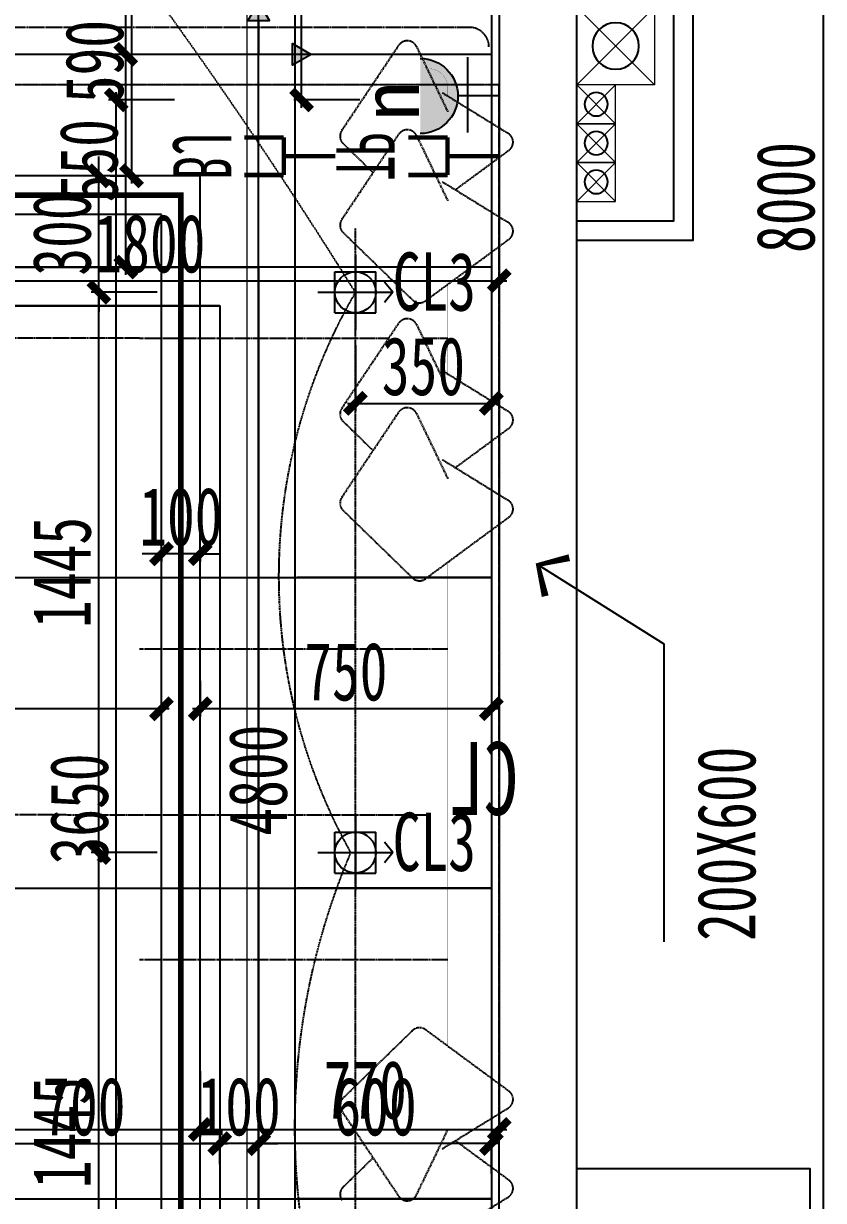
# Model space of a CAD drawing. Extents: x -255202 to 66368, y -6372500 to 603.
# Drawn here: x -29753 to -27693, y -3263769 to -3260739 of the extents above; entities that cross this region are included whole.
import ezdxf
from ezdxf.enums import TextEntityAlignment as Align

# ---------------------------------------------------------------- set-up
doc = ezdxf.new("R2010")
doc.units = 0
doc.header["$LTSCALE"] = 10
doc.header["$MEASUREMENT"] = 0
for name, pattern in [('ABOVE', [0.4, 0.2, -0.2]), ('CONTINOUS', [0]), ('DASH', [0.35, 0.25, -0.1]), ('DOTE', [2.42, 2, -0.2, 0.02, -0.2]), ('HIDDEN', [0.375, 0.25, -0.125]), ('PHANTOM2', [31.75, 15.875, -3.175, 3.175, -3.175, 3.175, -3.175])]:
    doc.linetypes.add(name, pattern=pattern)
doc.layers.add('6-L13六联排模板图3.450$0$G2-楼板开洞baojian', color=201, linetype='Continuous', lineweight=18)
doc.layers.add('改BL1~1D$0$GPS-辅助', color=252, linetype='Continuous', lineweight=18)
for name, color, linetype in [('A-WALL（砌体墙）', 7, 'Continuous'), ('A-墙体完成面', 15, 'Continuous'), ('D-地面材料', 250, 'Continuous'), ('DIM-地面材质放线', 149, 'Continuous'), ('DIM-开关定位', 149, 'Continuous'), ('DIM-插座定位', 146, 'Continuous'), ('DIM-灯具定位', 149, 'Continuous'), ('DIM【标注】', 149, 'Continuous'), ('E-插座示意', 34, 'Continuous'), ('G-BEAM', 4, 'DASH'), ('G-BEAM_CON', 4, 'Continuous'), ('J-平面活动家具', 33, 'HIDDEN'), ('T-天花造型', 45, 'Continuous'), ('T-灯具、灯带', 13, 'Continuous'), ('W-文字', 67, 'Continuous'), ('墙体定位图', 7, 'Continuous'), ('天花布置图', 7, 'Continuous'), ('改BL1~1D$0$0-百叶', 2, 'Continuous'), ('改BL1~1D$0$A-EQU-water(水留洞及注释)', 140, 'Continuous')]:
    doc.layers.add(name, color=color, linetype=linetype)
doc.layers.add('改BL1~1D$0$-GPS-辅助', color=252, linetype='Continuous', lineweight=18, plot=False)
doc.styles.add('arch', font='romans.shx', dxfattribs={"width": 0.75})
doc.styles.add('宋体', font='', dxfattribs={"width": 0.8})
doc.styles.add('样式222', font='', dxfattribs={"width": 0.7})
doc.styles.add('细黑体', font='', dxfattribs={"width": 0.7})
doc.styles.get('宋体').set_extended_font_data('STXihei')
doc.styles.get('样式222').set_extended_font_data('STXihei')
doc.styles.get('细黑体').set_extended_font_data('STXihei')
doc.dimstyles.new('DK-50', dxfattribs={"dimscale": 50, "dimtxt": 3, "dimasz": 1, "dimexe": 0.4, "dimexo": 0.4, "dimgap": 0.4, "dimtad": 1, "dimtoh": 1, "dimdec": 0, "dimrnd": 5, "dimdsep": 46, "dimtxsty": '样式222', "dimblk": 'ARCHTICK', "dimcen": 3, "dimdle": 0.4, "dimclrd": 149, "dimclre": 149, "dimclrt": 149, "dimadec": 0, "dimazin": 0, "dimtfac": 1, "dimtdec": 0, "dimtix": 1, "dimtmove": 2, "dimatfit": 3, "dimldrblk": 'ARCHTICK', "dimfxl": 3, "dimfxlon": 1, "dimtvp": 1, "dimtolj": 1, "dimtzin": 0, "dimarcsym": 0})
doc.dimstyles.new('TC-DIM', dxfattribs={"dimscale": 0, "dimtxt": 2.5, "dimasz": 1.2, "dimexe": 1.2, "dimexo": 0, "dimgap": 0.5, "dimtad": 1, "dimdec": 0, "dimlfac": -1, "dimzin": 9, "dimdsep": 46, "dimtxsty": 'arch', "dimblk1": 'ARCHTICK', "dimblk2": 'ARCHTICK', "dimsah": 1, "dimcen": 2, "dimdle": 1.2, "dimclrd": 67, "dimclre": 67, "dimclrt": 67, "dimadec": 0, "dimazin": 0, "dimtfac": 1, "dimtdec": 0, "dimtmove": 0, "dimatfit": 3, "dimldrblk": 'ARCHTICK', "dimfxl": 8, "dimtolj": 1, "dimtzin": 0, "dimarcsym": 0})

# ---------------------------------------------------------------- blocks, each defined once
blk = doc.blocks.new('_ArchTick')
at = {"color": 0, "linetype": 'ByBlock', "const_width": 0.4}
blk.add_lwpolyline([(-0.5, -0.5), (0.5, 0.5)], dxfattribs=at)
blk = doc.blocks.new('*D106')
at = {"layer": 'Defpoints', "color": 0, "transparency": 16777216}
for p in [(-29514.5, -3260935.8), (-29214.5, -3260935.8), (-29292.6, -3264587.1)]:
    blk.add_point(p, dxfattribs=at)
at = {"layer": 'DIM-插座定位', "color": 149, "lineweight": -2, "transparency": 16777216}
for p, q in [((-29364.5, -3260935.8), (-29534.5, -3260935.8)), ((-29514.5, -3264607.1), (-29514.5, -3260915.8)), ((-29364.5, -3264587.1), (-29534.5, -3264587.1))]:
    blk.add_line(p, q, dxfattribs=at)
at = {"layer": 'DIM-插座定位', "color": 149, "lineweight": -2, "transparency": 16777216, "xscale": 50, "yscale": 50, "zscale": 50}
for p, rotation in [((-29514.5, -3260935.8), 90), ((-29514.5, -3264587.1), 270)]:
    blk.add_blockref('_ArchTick', p, dxfattribs=dict(at, rotation=rotation))
at = {"layer": 'DIM-插座定位', "color": 149, "transparency": 16777216, "insert": (-29609.5, -3262761.4), "char_height": 150, "attachment_point": 5, "rotation": 90, "style": '样式222'}
blk.add_mtext('\\A1;3650', dxfattribs=at)
blk = doc.blocks.new('z')
at = {"color": 67}
blk.add_line((0, 0), (-1, 0), dxfattribs=at)
blk.add_lwpolyline([(-0.972, 0.974, 0.299, 0.174, 0), (0, 0, 0.174, 0.299, 0), (-0.972, -0.974, 0.299, 0.299, 0)], format="xyseb", dxfattribs=at)
blk = doc.blocks.new('*D391')
at = {"layer": 'Defpoints', "color": 0, "transparency": 16777216}
for p in [(-31527.9, -3263021.1, 0), (-29297.9, -3263173.2), (-29297.9, -3263586.4)]:
    blk.add_point(p, dxfattribs=at)
at = {"layer": 'DIM-灯具定位', "color": 149, "lineweight": -2, "transparency": 16777216}
for p, q in [((-31527.9, -3263436.4), (-31527.9, -3263606.4)), ((-29297.9, -3263436.4), (-29297.9, -3263606.4)), ((-31547.9, -3263586.4), (-29277.9, -3263586.4))]:
    blk.add_line(p, q, dxfattribs=at)
at = {"layer": 'DIM-灯具定位', "color": 149, "lineweight": -2, "transparency": 16777216, "xscale": 50, "yscale": 50, "zscale": 50, "rotation": 180}
blk.add_blockref('_ArchTick', (-31527.9, -3263586.4), dxfattribs=at)
at = {"layer": 'DIM-灯具定位', "color": 149, "lineweight": -2, "transparency": 16777216, "xscale": 50, "yscale": 50, "zscale": 50}
blk.add_blockref('_ArchTick', (-29297.9, -3263586.4), dxfattribs=at)
at = {"layer": 'DIM-灯具定位', "color": 149, "transparency": 16777216, "insert": (-30412.9, -3263491.4), "char_height": 150, "attachment_point": 5, "style": '样式222'}
blk.add_mtext('\\A1;2230', dxfattribs=at)
blk = doc.blocks.new('*D392')
at = {"layer": 'Defpoints', "color": 0, "transparency": 16777216}
for p in [(-28527.9, -3263104.5), (-29297.9, -3263173.2), (-28527.9, -3263586.4)]:
    blk.add_point(p, dxfattribs=at)
at = {"layer": 'DIM-灯具定位', "color": 149, "lineweight": -2, "transparency": 16777216}
for p, q in [((-29297.9, -3263436.4), (-29297.9, -3263606.4)), ((-28527.9, -3263436.4), (-28527.9, -3263606.4)), ((-29317.9, -3263586.4), (-28507.9, -3263586.4))]:
    blk.add_line(p, q, dxfattribs=at)
at = {"layer": 'DIM-灯具定位', "color": 149, "lineweight": -2, "transparency": 16777216, "xscale": 50, "yscale": 50, "zscale": 50, "rotation": 180}
blk.add_blockref('_ArchTick', (-29297.9, -3263586.4), dxfattribs=at)
at = {"layer": 'DIM-灯具定位', "color": 149, "lineweight": -2, "transparency": 16777216, "xscale": 50, "yscale": 50, "zscale": 50}
blk.add_blockref('_ArchTick', (-28527.9, -3263586.4), dxfattribs=at)
at = {"layer": 'DIM-灯具定位', "color": 149, "transparency": 16777216, "insert": (-28873, -3263485.2), "char_height": 150, "attachment_point": 5, "style": '样式222'}
blk.add_mtext('\\A1;770', dxfattribs=at)
blk = doc.blocks.new('*D395')
at = {"layer": 'Defpoints', "color": 0, "transparency": 16777216}
for p in [(-28898.4, -3261379.5), (-28547.9, -3261379.5), (-28547.9, -3261717.1)]:
    blk.add_point(p, dxfattribs=at)
at = {"layer": 'DIM-灯具定位', "color": 149, "lineweight": -2, "transparency": 16777216}
for p, q in [((-28898.4, -3261567.1), (-28898.4, -3261737.1)), ((-28547.9, -3261567.1), (-28547.9, -3261737.1)), ((-28918.4, -3261717.1), (-28527.9, -3261717.1))]:
    blk.add_line(p, q, dxfattribs=at)
at = {"layer": 'DIM-灯具定位', "color": 149, "lineweight": -2, "transparency": 16777216, "xscale": 50, "yscale": 50, "zscale": 50, "rotation": 180}
blk.add_blockref('_ArchTick', (-28898.4, -3261717.1), dxfattribs=at)
at = {"layer": 'DIM-灯具定位', "color": 149, "lineweight": -2, "transparency": 16777216, "xscale": 50, "yscale": 50, "zscale": 50}
blk.add_blockref('_ArchTick', (-28547.9, -3261717.1), dxfattribs=at)
at = {"layer": 'DIM-灯具定位', "color": 149, "transparency": 16777216, "insert": (-28723.1, -3261622.1), "char_height": 150, "attachment_point": 5, "style": '样式222'}
blk.add_mtext('\\A1;350', dxfattribs=at)
blk = doc.blocks.new('A$C4A53062E')
at = {"layer": 'T-灯具、灯带', "color": 8, "ltscale": 0.005}
for p, q in [((96.8, 193.6), (96.8, 0)), ((193.6, 96.8), (171.6, 123.2)), ((0, 96.8), (193.6, 96.8)), ((193.6, 96.8), (171.6, 70.4))]:
    blk.add_line(p, q, dxfattribs=at)
at = {"layer": 'T-灯具、灯带', "color": 13, "linetype": 'ByBlock'}
for p, q in [((44, 149.6), (149.6, 149.6)), ((44, 44), (44, 149.6)), ((149.6, 44), (149.6, 149.6)), ((44, 44), (149.6, 44))]:
    blk.add_line(p, q, dxfattribs=at)
at = {"layer": 'T-灯具、灯带', "color": 13}
blk.add_circle((96.8, 96.8), 52.8, dxfattribs=at)
blk = doc.blocks.new('A$C575336CE')
h = blk.add_hatch(color=0)
edge = h.paths.add_edge_path()
edge.add_line((1.4, 90.3), (87.4, 90.3))
edge.add_ellipse((44.4, 90.3), major_axis=(-30.4, 30.4), ratio=1, start_angle=45, end_angle=225, ccw=False)
at = {"color": 0}
for p, q in [((44.4, 0), (44.4, 47.3)), ((0, 36.2), (86, 36.2))]:
    blk.add_line(p, q, dxfattribs=at)
blk.add_arc((44.4, 90.3), 43, 180, 0, dxfattribs=at)
at = {"color": 0, "style": '宋体'}
blk.add_attdef('S', text='', height=84, dxfattribs=at).set_placement((102.6, 76.1), align=Align.BOTTOM_CENTER)
blk = doc.blocks.new('A$C74255D8A')
at = {"color": 0, "const_width": 5}
for points in [[(7, 59.1), (7, 104.2)], [(50, 59.1), (50, 104.2)], [(7, 59.1), (50, 59.1)], [(28.5, 59.1), (28.5, 0)]]:
    blk.add_lwpolyline(points, dxfattribs=at)
at = {"color": 0, "style": '宋体'}
blk.add_attdef('1', (1.1, 119.3), '', height=75, dxfattribs=at)
blk = doc.blocks.new('*D420')
at = {"layer": 'Defpoints', "color": 0, "transparency": 16777216}
for p in [(-29037, -3258937), (-28758.4, -3258937), (-28839.9, -3260935.8)]:
    blk.add_point(p, dxfattribs=at)
at = {"layer": 'DIM-插座定位', "color": 149, "lineweight": -2, "transparency": 16777216}
for p, q in [((-28887, -3258937), (-29057, -3258937)), ((-29037, -3260955.8), (-29037, -3258917)), ((-28887, -3260935.8), (-29057, -3260935.8))]:
    blk.add_line(p, q, dxfattribs=at)
at = {"layer": 'DIM-插座定位', "color": 149, "lineweight": -2, "transparency": 16777216, "xscale": 50, "yscale": 50, "zscale": 50}
for p, rotation in [((-29037, -3258937), 90), ((-29037, -3260935.8), 270)]:
    blk.add_blockref('_ArchTick', p, dxfattribs=dict(at, rotation=rotation))
at = {"layer": 'DIM-插座定位', "color": 149, "transparency": 16777216, "insert": (-29132, -3259936.4), "char_height": 150, "attachment_point": 5, "rotation": 90, "style": '样式222'}
blk.add_mtext('\\A1;2000', dxfattribs=at)
blk = doc.blocks.new('*D733')
at = {"layer": 'Defpoints', "color": 0, "transparency": 16777216}
for p in [(-33927.9, 233.2), (-28927.9, 0), (-33927.9, -3265087)]:
    blk.add_point(p, dxfattribs=at)
at = {"layer": '墙体定位图', "color": 149, "lineweight": -2, "transparency": 16777216}
for p, q in [((-33927.9, 83.2), (-33927.9, 253.2)), ((-28927.9, 83.2), (-28927.9, 253.2)), ((-28907.9, 233.2), (-33947.9, 233.2))]:
    blk.add_line(p, q, dxfattribs=at)
at = {"layer": '墙体定位图', "color": 149, "lineweight": -2, "transparency": 16777216, "xscale": 50, "yscale": 50, "zscale": 50, "rotation": 180}
blk.add_blockref('_ArchTick', (-33927.9, 233.2), dxfattribs=at)
at = {"layer": '墙体定位图', "color": 149, "lineweight": -2, "transparency": 16777216, "xscale": 50, "yscale": 50, "zscale": 50}
blk.add_blockref('_ArchTick', (-28927.9, 233.2), dxfattribs=at)
at = {"layer": '墙体定位图', "color": 149, "transparency": 16777216, "insert": (-31427.9, 328.2), "char_height": 150, "attachment_point": 5, "style": '样式222'}
blk.add_mtext('\\A1;5000', dxfattribs=at)
blk = doc.blocks.new('*D737')
at = {"layer": 'Defpoints', "color": 0, "transparency": 16777216}
for p in [(-29053.7, -3260287), (-28393.7, -3260287), (-28393.9, -3265087)]:
    blk.add_point(p, dxfattribs=at)
at = {"layer": '墙体定位图', "color": 149, "lineweight": -2, "transparency": 16777216}
for p, q in [((-29053.7, -3265107), (-29053.7, -3260267)), ((-28903.7, -3260287), (-29073.7, -3260287)), ((-28903.7, -3265087), (-29073.7, -3265087))]:
    blk.add_line(p, q, dxfattribs=at)
at = {"layer": '墙体定位图', "color": 149, "lineweight": -2, "transparency": 16777216, "xscale": 50, "yscale": 50, "zscale": 50}
for p, rotation in [((-29053.7, -3260287), 90), ((-29053.7, -3265087), 270)]:
    blk.add_blockref('_ArchTick', p, dxfattribs=dict(at, rotation=rotation))
at = {"layer": '墙体定位图', "color": 149, "transparency": 16777216, "insert": (-29148.7, -3262687), "char_height": 150, "attachment_point": 5, "rotation": 90, "style": '样式222'}
blk.add_mtext('\\A1;4800', dxfattribs=at)
blk = doc.blocks.new('*D843')
at = {"layer": 'Defpoints', "color": 0, "transparency": 16777216}
for p in [(-29506.4, -3260543, 0), (-29549.9, -3261131.1), (-29475.1, -3261131.1)]:
    blk.add_point(p, dxfattribs=at)
at = {"layer": '天花布置图', "color": 149, "lineweight": -2, "transparency": 16777216}
for p, q in [((-29486.4, -3260543), (-29455.1, -3260543)), ((-29475.1, -3260523), (-29475.1, -3261151.1)), ((-29529.9, -3261131.1), (-29455.1, -3261131.1))]:
    blk.add_line(p, q, dxfattribs=at)
at = {"layer": '天花布置图', "color": 149, "lineweight": -2, "transparency": 16777216, "xscale": 50, "yscale": 50, "zscale": 50}
for p, rotation in [((-29475.1, -3260543), 90), ((-29475.1, -3261131.1), 270)]:
    blk.add_blockref('_ArchTick', p, dxfattribs=dict(at, rotation=rotation))
at = {"layer": '天花布置图', "color": 149, "transparency": 16777216, "insert": (-29570.1, -3260837.1), "char_height": 150, "attachment_point": 5, "rotation": 90, "style": '样式222'}
blk.add_mtext('\\A1;590', dxfattribs=at)
blk = doc.blocks.new('*D847')
at = {"layer": 'Defpoints', "color": 0, "transparency": 16777216}
for p in [(-29297.9, -3262411.2), (-28547.9, -3262411.2), (-29297.9, -3262503.3)]:
    blk.add_point(p, dxfattribs=at)
at = {"layer": '天花布置图', "color": 149, "lineweight": -2, "transparency": 16777216}
for p, q in [((-29297.9, -3262431.2), (-29297.9, -3262523.3)), ((-28547.9, -3262431.2), (-28547.9, -3262523.3)), ((-28527.9, -3262503.3), (-29317.9, -3262503.3))]:
    blk.add_line(p, q, dxfattribs=at)
at = {"layer": '天花布置图', "color": 149, "lineweight": -2, "transparency": 16777216, "xscale": 50, "yscale": 50, "zscale": 50, "rotation": 180}
blk.add_blockref('_ArchTick', (-29297.9, -3262503.3), dxfattribs=at)
at = {"layer": '天花布置图', "color": 149, "lineweight": -2, "transparency": 16777216, "xscale": 50, "yscale": 50, "zscale": 50}
blk.add_blockref('_ArchTick', (-28547.9, -3262503.3), dxfattribs=at)
at = {"layer": '天花布置图', "color": 149, "transparency": 16777216, "insert": (-28922.9, -3262408.3), "char_height": 150, "attachment_point": 5, "style": '样式222'}
blk.add_mtext('\\A1;750', dxfattribs=at)
blk = doc.blocks.new('*D848')
at = {"layer": 'Defpoints', "color": 0, "transparency": 16777216}
for p in [(-33657.9, -3262503.3), (-33657.9, -3262503.3), (-29397.9, -3262503.3)]:
    blk.add_point(p, dxfattribs=at)
at = {"layer": '天花布置图', "color": 149, "lineweight": -2, "transparency": 16777216}
for p, q in [((-33657.9, -3262503.3), (-33657.9, -3262483.3)), ((-29397.9, -3262503.3), (-29397.9, -3262483.3)), ((-29377.9, -3262503.3), (-33677.9, -3262503.3))]:
    blk.add_line(p, q, dxfattribs=at)
at = {"layer": '天花布置图', "color": 149, "lineweight": -2, "transparency": 16777216, "xscale": 50, "yscale": 50, "zscale": 50, "rotation": 180}
blk.add_blockref('_ArchTick', (-33657.9, -3262503.3), dxfattribs=at)
at = {"layer": '天花布置图', "color": 149, "lineweight": -2, "transparency": 16777216, "xscale": 50, "yscale": 50, "zscale": 50}
blk.add_blockref('_ArchTick', (-29397.9, -3262503.3), dxfattribs=at)
at = {"layer": '天花布置图', "color": 149, "transparency": 16777216, "insert": (-31527.9, -3262408.3), "char_height": 150, "attachment_point": 5, "style": '样式222'}
blk.add_mtext('\\A1;4260', dxfattribs=at)
blk = doc.blocks.new('改BL1~1D$0$A$C0B5C7788')
at = {"layer": '改BL1~1D$0$GPS-辅助'}
for p, q in [((-100, 100), (100, -100)), ((100, 100), (-100, -100))]:
    blk.add_line(p, q, dxfattribs=at)
blk.add_lwpolyline([(-100, -100), (100, -100), (100, 100), (-100, 100)], close=True, dxfattribs=at)
blk = doc.blocks.new('A$C332C717E')
at = {"layer": '改BL1~1D$0$0-百叶'}
for points in [[(-200, 3790), (-500, 3790), (-500, 4800), (-200, 4800)], [(-200, 3840), (-450, 3840), (-450, 4750), (-200, 4750)]]:
    blk.add_lwpolyline(points, dxfattribs=at)
at = {"layer": '改BL1~1D$0$A-EQU-water(水留洞及注释)', "linetype": 'Continuous'}
for centre, radius in [((-300, 4290), 60), ((-250, 4140), 30), ((-250, 4040), 30), ((-250, 3940), 30)]:
    blk.add_circle(centre, radius, dxfattribs=at)
at = {"layer": '改BL1~1D$0$-GPS-辅助'}
blk.add_blockref('改BL1~1D$0$A$C0B5C7788', (-300, 4290), dxfattribs=at)
at = {"layer": '改BL1~1D$0$-GPS-辅助', "xscale": -0.5, "yscale": 0.5, "zscale": 0.5, "rotation": 359.9974983528217}
for p in [(-250, 4140), (-250, 4040), (-250, 3940)]:
    blk.add_blockref('改BL1~1D$0$A$C0B5C7788', p, dxfattribs=at)
blk = doc.blocks.new('*D972')
at = {"layer": 'Defpoints', "color": 0, "transparency": 16777216}
for p in [(-29397.9, -3262097.7), (-29397.9, -3262104.4), (-29297.9, -3262097.7)]:
    blk.add_point(p, dxfattribs=at)
at = {"layer": '天花布置图', "color": 149, "lineweight": -2, "transparency": 16777216}
for p, q in [((-29397.9, -3262104.4), (-29447.9, -3262104.4)), ((-29397.9, -3262104.4), (-29397.9, -3262124.4)), ((-29297.9, -3262104.4), (-29397.9, -3262104.4)), ((-29297.9, -3262104.4), (-29297.9, -3262124.4)), ((-29297.9, -3262104.4), (-29247.9, -3262104.4))]:
    blk.add_line(p, q, dxfattribs=at)
at = {"layer": '天花布置图', "color": 149, "lineweight": -2, "transparency": 16777216, "xscale": 50, "yscale": 50, "zscale": 50}
blk.add_blockref('_ArchTick', (-29397.9, -3262104.4), dxfattribs=at)
at = {"layer": '天花布置图', "color": 149, "lineweight": -2, "transparency": 16777216, "xscale": 50, "yscale": 50, "zscale": 50, "rotation": 180}
blk.add_blockref('_ArchTick', (-29297.9, -3262104.4), dxfattribs=at)
at = {"layer": '天花布置图', "color": 149, "transparency": 16777216, "insert": (-29347.9, -3262009.4), "char_height": 150, "attachment_point": 5, "style": '样式222'}
blk.add_mtext('\\A1;100', dxfattribs=at)
blk = doc.blocks.new('*D1061')
at = {"layer": 'Defpoints', "color": 0, "transparency": 16777216}
for p in [(-29559, -3262873.6), (-28995.2, -3262873.6), (-28995.2, -3264316.2)]:
    blk.add_point(p, dxfattribs=at)
at = {"layer": 'DIM-灯具定位', "color": 149, "lineweight": -2, "transparency": 16777216}
for p, q in [((-29409, -3262873.6), (-29579, -3262873.6)), ((-29559, -3264336.2), (-29559, -3262853.6)), ((-29409, -3264316.2), (-29579, -3264316.2))]:
    blk.add_line(p, q, dxfattribs=at)
at = {"layer": 'DIM-灯具定位', "color": 149, "lineweight": -2, "transparency": 16777216, "xscale": 50, "yscale": 50, "zscale": 50}
for p, rotation in [((-29559, -3262873.6), 90), ((-29559, -3264316.2), 270)]:
    blk.add_blockref('_ArchTick', p, dxfattribs=dict(at, rotation=rotation))
at = {"layer": 'DIM-灯具定位', "color": 149, "transparency": 16777216, "insert": (-29654, -3263594.9), "char_height": 150, "attachment_point": 5, "rotation": 90, "style": '样式222'}
blk.add_mtext('\\A1;1445', dxfattribs=at)
blk = doc.blocks.new('*D1062')
at = {"layer": 'Defpoints', "color": 0, "transparency": 16777216}
for p in [(-29559, -3261431.1), (-28995.2, -3261431.1), (-28995.2, -3262873.6)]:
    blk.add_point(p, dxfattribs=at)
at = {"layer": 'DIM-灯具定位', "color": 149, "lineweight": -2, "transparency": 16777216}
for p, q in [((-29559, -3262893.6), (-29559, -3261411.1)), ((-29409, -3261431.1), (-29579, -3261431.1)), ((-29409, -3262873.6), (-29579, -3262873.6))]:
    blk.add_line(p, q, dxfattribs=at)
at = {"layer": 'DIM-灯具定位', "color": 149, "lineweight": -2, "transparency": 16777216, "xscale": 50, "yscale": 50, "zscale": 50}
for p, rotation in [((-29559, -3261431.1), 90), ((-29559, -3262873.6), 270)]:
    blk.add_blockref('_ArchTick', p, dxfattribs=dict(at, rotation=rotation))
at = {"layer": 'DIM-灯具定位', "color": 149, "transparency": 16777216, "insert": (-29654, -3262152.4), "char_height": 150, "attachment_point": 5, "rotation": 90, "style": '样式222'}
blk.add_mtext('\\A1;1445', dxfattribs=at)
blk = doc.blocks.new('*D1063')
at = {"layer": 'Defpoints', "color": 0, "transparency": 16777216}
for p in [(-29559, -3261131.1), (-29297.9, -3261131.1), (-28995.2, -3261431.1)]:
    blk.add_point(p, dxfattribs=at)
at = {"layer": 'DIM-灯具定位', "color": 149, "lineweight": -2, "transparency": 16777216}
for p, q in [((-29559, -3261131.1), (-29559, -3261081.1)), ((-29409, -3261131.1), (-29579, -3261131.1)), ((-29559, -3261431.1), (-29559, -3261131.1)), ((-29409, -3261431.1), (-29579, -3261431.1)), ((-29559, -3261431.1), (-29559, -3261481.1))]:
    blk.add_line(p, q, dxfattribs=at)
at = {"layer": 'DIM-灯具定位', "color": 149, "lineweight": -2, "transparency": 16777216, "xscale": 50, "yscale": 50, "zscale": 50}
for p, rotation in [((-29559, -3261131.1), 270), ((-29559, -3261431.1), 90)]:
    blk.add_blockref('_ArchTick', p, dxfattribs=dict(at, rotation=rotation))
at = {"layer": 'DIM-灯具定位', "color": 149, "transparency": 16777216, "insert": (-29654, -3261281.1), "char_height": 150, "attachment_point": 5, "rotation": 90, "style": '样式222'}
blk.add_mtext('\\A1;300', dxfattribs=at)
blk = doc.blocks.new('*D1086')
at = {"layer": 'Defpoints', "color": 0, "transparency": 16777216}
for p in [(-30327.6, -3261087.6), (-28527.9, -3261087.6), (-28527.9, -3261401.3)]:
    blk.add_point(p, dxfattribs=at)
at = {"layer": 'DIM-开关定位', "color": 149, "lineweight": -2, "transparency": 16777216}
for p, q in [((-30327.6, -3261251.3), (-30327.6, -3261421.3)), ((-28527.9, -3261251.3), (-28527.9, -3261421.3)), ((-30347.6, -3261401.3), (-28507.9, -3261401.3))]:
    blk.add_line(p, q, dxfattribs=at)
at = {"layer": 'DIM-开关定位', "color": 149, "lineweight": -2, "transparency": 16777216, "xscale": 50, "yscale": 50, "zscale": 50, "rotation": 180}
blk.add_blockref('_ArchTick', (-30327.6, -3261401.3), dxfattribs=at)
at = {"layer": 'DIM-开关定位', "color": 149, "lineweight": -2, "transparency": 16777216, "xscale": 50, "yscale": 50, "zscale": 50}
blk.add_blockref('_ArchTick', (-28527.9, -3261401.3), dxfattribs=at)
at = {"layer": 'DIM-开关定位', "color": 149, "transparency": 16777216, "insert": (-29427.7, -3261306.3), "char_height": 150, "attachment_point": 5, "style": '样式222'}
blk.add_mtext('\\A1;1800', dxfattribs=at)
blk = doc.blocks.new('*D1119')
at = {"layer": 'Defpoints', "color": 0, "transparency": 16777216}
for p in [(-33927.9, 410), (-28927.9, 0), (-33927.9, -3265087)]:
    blk.add_point(p, dxfattribs=at)
at = {"layer": '墙体定位图', "color": 149, "lineweight": -2, "transparency": 16777216}
for p, q in [((-33927.9, 260), (-33927.9, 430)), ((-28927.9, 260), (-28927.9, 430)), ((-28907.9, 410), (-33947.9, 410))]:
    blk.add_line(p, q, dxfattribs=at)
at = {"layer": '墙体定位图', "color": 149, "lineweight": -2, "transparency": 16777216, "xscale": 50, "yscale": 50, "zscale": 50, "rotation": 180}
blk.add_blockref('_ArchTick', (-33927.9, 410), dxfattribs=at)
at = {"layer": '墙体定位图', "color": 149, "lineweight": -2, "transparency": 16777216, "xscale": 50, "yscale": 50, "zscale": 50}
blk.add_blockref('_ArchTick', (-28927.9, 410), dxfattribs=at)
at = {"layer": '墙体定位图', "color": 149, "transparency": 16777216, "insert": (-31427.9, 505), "char_height": 150, "attachment_point": 5, "style": '样式222'}
blk.add_mtext('\\A1;5000', dxfattribs=at)
blk = doc.blocks.new('*D1131')
at = {"layer": 'Defpoints', "color": 0, "transparency": 16777216}
for p in [(-29489.7, -3257618.5), (-29489.7, -3257618.5), (-29356.2, -3260818.5)]:
    blk.add_point(p, dxfattribs=at)
at = {"layer": 'DIM-地面材质放线', "color": 149, "lineweight": -2, "transparency": 16777216}
for p, q in [((-29489.7, -3260838.5), (-29489.7, -3257598.5)), ((-29489.7, -3257618.5), (-29509.7, -3257618.5)), ((-29376.2, -3260818.5), (-29509.7, -3260818.5))]:
    blk.add_line(p, q, dxfattribs=at)
at = {"layer": 'DIM-地面材质放线', "color": 149, "lineweight": -2, "transparency": 16777216, "xscale": 50, "yscale": 50, "zscale": 50}
for p, rotation in [((-29489.7, -3257618.5), 90), ((-29489.7, -3260818.5), 270)]:
    blk.add_blockref('_ArchTick', p, dxfattribs=dict(at, rotation=rotation))
at = {"layer": 'DIM-地面材质放线', "color": 149, "transparency": 16777216, "insert": (-29584.7, -3259218.5), "char_height": 150, "attachment_point": 5, "rotation": 90, "style": '样式222'}
blk.add_mtext('\\A1;800*4=3200', dxfattribs=at)
blk = doc.blocks.new('*D1165')
at = {"layer": 'Defpoints', "color": 0, "transparency": 16777216}
for p in [(-100980.6, -3189184.5), (-100551.3, -3189184.5), (-100980.6, -3197184.5)]:
    blk.add_point(p, dxfattribs=at)
at = {"layer": 'DIM【标注】', "color": 149, "lineweight": -2, "transparency": 16777216}
for p, q in [((-100701.3, -3189184.5), (-100531.3, -3189184.5)), ((-100551.3, -3197204.5), (-100551.3, -3189164.5)), ((-100701.3, -3197184.5), (-100531.3, -3197184.5))]:
    blk.add_line(p, q, dxfattribs=at)
at = {"layer": 'DIM【标注】', "color": 149, "lineweight": -2, "transparency": 16777216, "xscale": 50, "yscale": 50, "zscale": 50}
for p, rotation in [((-100551.3, -3189184.5), 90), ((-100551.3, -3197184.5), 270)]:
    blk.add_blockref('_ArchTick', p, dxfattribs=dict(at, rotation=rotation))
at = {"layer": 'DIM【标注】', "color": 149, "transparency": 16777216, "insert": (-100648.1, -3193184.5), "char_height": 150, "attachment_point": 5, "rotation": 90, "style": '样式222'}
blk.add_mtext('\\A1;8000', dxfattribs=at)
blk = doc.blocks.new('*D1188')
at = {"layer": 'Defpoints', "color": 0, "transparency": 16777216}
for p in [(-29247.7, -3263623.1), (-29247.7, -3263623.1), (-29147.7, -3263713.5)]:
    blk.add_point(p, dxfattribs=at)
at = {"layer": 'DIM-地面材质放线', "color": 149, "lineweight": -2, "transparency": 16777216}
for p, q in [((-29247.7, -3263623.1), (-29247.7, -3263603.1)), ((-29147.7, -3263693.5), (-29147.7, -3263603.1)), ((-29247.7, -3263623.1), (-29297.7, -3263623.1)), ((-29147.7, -3263623.1), (-29247.7, -3263623.1)), ((-29147.7, -3263623.1), (-29097.7, -3263623.1))]:
    blk.add_line(p, q, dxfattribs=at)
at = {"layer": 'DIM-地面材质放线', "color": 149, "lineweight": -2, "transparency": 16777216, "xscale": 50, "yscale": 50, "zscale": 50}
blk.add_blockref('_ArchTick', (-29247.7, -3263623.1), dxfattribs=at)
at = {"layer": 'DIM-地面材质放线', "color": 149, "lineweight": -2, "transparency": 16777216, "xscale": 50, "yscale": 50, "zscale": 50, "rotation": 180}
blk.add_blockref('_ArchTick', (-29147.7, -3263623.1), dxfattribs=at)
at = {"layer": 'DIM-地面材质放线', "color": 149, "transparency": 16777216, "insert": (-29197.7, -3263528.1), "char_height": 150, "attachment_point": 5, "style": '样式222'}
blk.add_mtext('\\A1;100', dxfattribs=at)
blk = doc.blocks.new('*D1196')
at = {"layer": 'Defpoints', "color": 0, "transparency": 16777216}
for p in [(-29147.7, -3263623.1), (-29147.7, -3263720.4), (-28547.7, -3263720.4)]:
    blk.add_point(p, dxfattribs=at)
at = {"layer": 'DIM-地面材质放线', "color": 149, "lineweight": -2, "transparency": 16777216}
for p, q in [((-29147.7, -3263700.4), (-29147.7, -3263603.1)), ((-28547.7, -3263700.4), (-28547.7, -3263603.1)), ((-28527.7, -3263623.1), (-29167.7, -3263623.1))]:
    blk.add_line(p, q, dxfattribs=at)
at = {"layer": 'DIM-地面材质放线', "color": 149, "lineweight": -2, "transparency": 16777216, "xscale": 50, "yscale": 50, "zscale": 50, "rotation": 180}
blk.add_blockref('_ArchTick', (-29147.7, -3263623.1), dxfattribs=at)
at = {"layer": 'DIM-地面材质放线', "color": 149, "lineweight": -2, "transparency": 16777216, "xscale": 50, "yscale": 50, "zscale": 50}
blk.add_blockref('_ArchTick', (-28547.7, -3263623.1), dxfattribs=at)
at = {"layer": 'DIM-地面材质放线', "color": 149, "transparency": 16777216, "insert": (-28847.7, -3263528.1), "char_height": 150, "attachment_point": 5, "style": '样式222'}
blk.add_mtext('\\A1;600', dxfattribs=at)
blk = doc.blocks.new('*D1198')
at = {"layer": 'Defpoints', "color": 0, "transparency": 16777216}
for p in [(-29489.6, -3260818.5), (-29442.1, -3260818.5), (-29442.1, -3261366.1)]:
    blk.add_point(p, dxfattribs=at)
at = {"layer": 'DIM-地面材质放线', "color": 149, "lineweight": -2, "transparency": 16777216}
for p, q in [((-29462.1, -3260818.5), (-29509.6, -3260818.5)), ((-29489.6, -3261386.1), (-29489.6, -3260798.5)), ((-29462.1, -3261366.1), (-29509.6, -3261366.1))]:
    blk.add_line(p, q, dxfattribs=at)
at = {"layer": 'DIM-地面材质放线', "color": 149, "lineweight": -2, "transparency": 16777216, "xscale": 50, "yscale": 50, "zscale": 50}
for p, rotation in [((-29489.6, -3260818.5), 90), ((-29489.6, -3261366.1), 270)]:
    blk.add_blockref('_ArchTick', p, dxfattribs=dict(at, rotation=rotation))
at = {"layer": 'DIM-地面材质放线', "color": 149, "transparency": 16777216, "insert": (-29584.6, -3261092.3), "char_height": 150, "attachment_point": 5, "rotation": 90, "style": '样式222'}
blk.add_mtext('\\A1;550', dxfattribs=at)
blk = doc.blocks.new('A$C03CB6761')
at = {"layer": 'W-文字', "ltscale": 0.3}
h = blk.add_hatch(color=6, dxfattribs=at)
h.paths.add_polyline_path([(0.651, 3.817), (0, 2.69), (1.301, 2.69)])
h.paths.add_polyline_path([(3.817, 0.651), (2.69, 0), (2.69, 1.301)])
at = {"layer": 'W-文字', "color": 6, "ltscale": 0.3}
for p in [(0.651, 2.69), (2.69, 0.651)]:
    blk.add_line(p, (0.651, 0.651), dxfattribs=at)
for points in [[(0.651, 3.817), (0, 2.69), (1.301, 2.69)], [(3.817, 0.651), (2.69, 0), (2.69, 1.301)]]:
    blk.add_lwpolyline(points, close=True, dxfattribs=at)
blk = doc.blocks.new('A$C0ACD4D3F')
at = {"layer": 'W-文字', "color": 6, "ltscale": 0.3, "xscale": 0.7111655428107173, "yscale": 0.7111655428107173, "zscale": 0.7111655428107173, "rotation": 90.00001099863877}
blk.add_blockref('A$C03CB6761', (-1.271, -1.038), dxfattribs=at)
blk = doc.blocks.new('*D1202')
at = {"layer": 'Defpoints', "color": 0, "transparency": 16777216}
for p in [(-29947.7, -3263623.1), (-29247.7, -3263623.1), (-29247.7, -3263696)]:
    blk.add_point(p, dxfattribs=at)
at = {"layer": 'DIM-地面材质放线', "color": 149, "lineweight": -2, "transparency": 16777216}
for p, q in [((-29947.7, -3263623.1), (-29947.7, -3263603.1)), ((-29247.7, -3263676), (-29247.7, -3263603.1)), ((-29967.7, -3263623.1), (-29227.7, -3263623.1))]:
    blk.add_line(p, q, dxfattribs=at)
at = {"layer": 'DIM-地面材质放线', "color": 149, "lineweight": -2, "transparency": 16777216, "xscale": 50, "yscale": 50, "zscale": 50, "rotation": 180}
blk.add_blockref('_ArchTick', (-29947.7, -3263623.1), dxfattribs=at)
at = {"layer": 'DIM-地面材质放线', "color": 149, "lineweight": -2, "transparency": 16777216, "xscale": 50, "yscale": 50, "zscale": 50}
blk.add_blockref('_ArchTick', (-29247.7, -3263623.1), dxfattribs=at)
at = {"layer": 'DIM-地面材质放线', "color": 149, "transparency": 16777216, "insert": (-29597.7, -3263528.1), "char_height": 150, "attachment_point": 5, "style": '样式222'}
blk.add_mtext('\\A1;700', dxfattribs=at)
blk = doc.blocks.new('fddfd')
at = {"layer": '6-L13六联排模板图3.450$0$G2-楼板开洞baojian'}
for points in [[(134024, 5540.4), (133374, 5540.4), (133374, -2259.6), (134024, -2259.6)], [(134024, 1930.4), (128024, 1930.4), (128024, -2259.6), (134024, -2259.6)]]:
    blk.add_lwpolyline(points, close=True, dxfattribs=at)
at = {"layer": 'G-BEAM'}
for p, q in [((134224, 2030.4), (134224, 5540.4)), ((134224, -959.6), (134224, 2030.4)), ((134024, 1930.4), (132274, 1930.4)), ((134024, -1959.6), (134024, 1930.4))]:
    blk.add_line(p, q, dxfattribs=at)
at = {"layer": 'W-文字', "style": '细黑体', "width": 0.7}
blk.add_text('200X600', height=150, rotation=90, dxfattribs=at).set_placement((134683.8, -273.5))
at = {"layer": 'W-文字'}
blk.add_leader([(134124, 694.4), (134448, 491.4), (134448, -276)], dimstyle='TC-DIM', override={"dimscale": 50, "dimtad": 0, "dimldrblk": 'z'}, dxfattribs=at)
blk = doc.blocks.new('bz2')
at = {"layer": 'DIM【标注】'}
dim = blk.add_aligned_dim(p1=(-100980.6, -3197184.5), p2=(-100980.6, -3189184.5), distance=-429.4, dimstyle='DK-50', dxfattribs=at)
dim.commit()
dim.dimension.update_dxf_attribs({"geometry": '*D1165', "text_midpoint": (-100648.1, -3193184.5)})

msp = doc.modelspace()

# ---------------------------------------------------------------- linework, layer by layer
at = {"layer": 'A-WALL（砌体墙）', "color": 0}
for p, q in [((-28327.9, -3263487), (-28327.9, -3260277)), ((-28327.9, -3265287), (-28327.9, -3263487)), ((-28527.9, -3265087), (-28527.9, -3263587))]:
    msp.add_line(p, q, dxfattribs=at)
msp.add_lwpolyline([(-28327.9, -3260277), (-28327.9, -3260277), (-28327.9, -3260287), (-28527.9, -3260287), (-28527.9, -3260277), (-28527.9, -3260787), (-28527.9, -3263587)], dxfattribs=at)
at = {"layer": 'A-墙体完成面'}
msp.add_lwpolyline([(-29227.9, -3257311.1), (-28547.9, -3257311.1), (-28547.9, -3265066.1), (-28927.9, -3265066.1)], dxfattribs=at)
at = {"layer": 'D-地面材料'}
for p, q in [((-29147.9, -3265066.1), (-29147.9, -3257311.1)), ((-28547.9, -3260818.5), (-32827.9, -3260818.5)), ((-29147.9, -3261366.1), (-33947.9, -3261366.1)), ((-28547.9, -3261366.1), (-29147.9, -3261366.1)), ((-29247.7, -3261466.1), (-33847.7, -3261466.1)), ((-28547.9, -3262166.1), (-34507.9, -3262166.1)), ((-28547.9, -3262165.6), (-29047.9, -3262165.6)), ((-28547.9, -3262966.1), (-34507.9, -3262966.1)), ((-28547.9, -3262965.6), (-29047.9, -3262965.6)), ((-28547.9, -3263766.1), (-34507.9, -3263766.1)), ((-28547.9, -3263765.6), (-29047.9, -3263765.6))]:
    msp.add_line(p, q, dxfattribs=at)
at = {"layer": 'D-地面材料', "color": 149}
for points in [[(-29147.7, -3264566.1), (-33947.7, -3264566.1), (-33947.7, -3261366.1), (-32447.7, -3261366.1), (-32447.7, -3261366.1), (-31247.7, -3261366.1), (-31247.7, -3261366.1), (-29147.7, -3261366.1)], [(-29247.7, -3264466.1), (-33847.7, -3264466.1), (-33847.7, -3261466.1), (-32347.7, -3261466.1), (-32347.7, -3261466.1), (-31191.9, -3261466.1), (-29247.7, -3261466.1)]]:
    msp.add_lwpolyline(points, close=True, dxfattribs=at)
at = {"layer": 'DIM-开关定位', "color": 36, "linetype": 'ABOVE', "ltscale": 0.5}
for centre, radius, start, end in [((-39896.7, -3268279.5, 0), 12956.2, 31.90951, 57.41912), ((-27641.8, -3262163.1, 0), 1454.2, 149.7789, 209.2491), ((-27249.2, -3263580.9, 0), 1805.7, 156.9427, 204.0293)]:
    msp.add_arc(centre, radius, start, end, dxfattribs=at)
at = {"layer": 'DIM-灯具定位', "color": 250, "linetype": 'PHANTOM2', "ltscale": 0.02}
msp.add_line((-28898.4, -3264529.4), (-28898.4, -3261266.3), dxfattribs=at)
at = {"layer": 'J-平面活动家具', "linetype": 'DASH'}
for p, q in [((-28604.2, -3260749.2), (-30404.3, -3260749.2)), ((-28932.7, -3261013.5), (-28786, -3260794.4)), ((-28740.8, -3260798.6), (-28660.1, -3260966.8)), ((-28674.8, -3260917), (-28504.8, -3261022)), ((-28932.7, -3261242.7), (-28786, -3261023.5)), ((-28740.8, -3261027.8), (-28660.1, -3261196)), ((-28852.7, -3261123.2), (-28929.8, -3261048.2)), ((-28502.2, -3261065.3), (-28640.6, -3261167.3)), ((-28674.8, -3261146.2), (-28504.8, -3261251.2)), ((-28751.5, -3261450.7), (-28929.8, -3261277.4)), ((-28502.2, -3261294.5), (-28716.7, -3261452.5)), ((-28932.7, -3261729), (-28786, -3261509.8)), ((-28740.8, -3261514.1), (-28660.1, -3261682.3)), ((-29454.2, -3261549.2), (-30424.3, -3261549.2)), ((-29454.2, -3261549.2), (-28812.3, -3261549.2)), ((-28724, -3261549.2), (-28660.1, -3261549.2)), ((-28674.8, -3261632.5), (-28504.8, -3261737.5)), ((-28932.7, -3261958.2), (-28786, -3261739)), ((-28740.8, -3261743.3), (-28660.1, -3261911.4)), ((-28852.7, -3261838.7), (-28929.8, -3261763.7)), ((-28502.2, -3261780.8), (-28640.6, -3261882.8)), ((-28674.8, -3261861.7), (-28504.8, -3261966.7)), ((-28751.5, -3262166.2), (-28929.8, -3261992.9)), ((-28502.2, -3262009.9), (-28716.7, -3262168)), ((-29454.2, -3262349.2), (-28660.1, -3262349.2)), ((-29454.2, -3263149.2), (-28660.1, -3263149.2)), ((-28751.5, -3263332.2), (-28929.8, -3263505.5)), ((-28502.2, -3263488.5), (-28716.7, -3263330.4)), ((-28932.7, -3263540.2), (-28786, -3263759.4)), ((-28674.8, -3263636.7), (-28504.8, -3263531.7)), ((-28740.8, -3263755.1), (-28660.1, -3263587)), ((-28502.2, -3263717.6), (-28640.6, -3263615.6)), ((-28852.7, -3263659.7), (-28929.8, -3263734.7)), ((-28674.8, -3263865.9), (-28504.8, -3263760.9))]:
    msp.add_line(p, q, dxfattribs=at)
at = {"layer": 'J-平面活动家具', "color": 250, "linetype": 'DASH'}
msp.add_line((-34424.2, -3262771.9), (-28707.1, -3262776.9), dxfattribs=at)
at = {"layer": 'J-平面活动家具', "linetype": 'DASH', "const_width": 0.5}
for points in [[(-28554.2, -3260991.5), (-28554.2, -3260799.2)], [(-28826.7, -3260855.2), (-30095.3, -3260855.2)], [(-28554.2, -3261220.7), (-28554.2, -3261103.6)], [(-28554.2, -3261707), (-28554.2, -3261332.8)], [(-28660.1, -3261641.6), (-28660.1, -3261410.8)], [(-29454.2, -3261549.2), (-29454.2, -3261549.2), (-29454.2, -3262749.2)], [(-28554.2, -3261936.2), (-28554.2, -3261822)], [(-28554.2, -3262802.1), (-28554.2, -3262048.3)], [(-28660.1, -3262802.1), (-28660.1, -3262126.3)], [(-28809.8, -3263949.2), (-29454.2, -3263949.2), (-29454.2, -3262749.2)], [(-28660.1, -3262802.1), (-28660.1, -3263372.1)], [(-28554.2, -3262802.1), (-28554.2, -3263450.1)], [(-28554.2, -3263562.3), (-28554.2, -3263676.4)]]:
    msp.add_lwpolyline(points, dxfattribs=at)
msp.add_lwpolyline([(-28660.1, -3260926.1), (-28660.1, -3260905.2, 0.414213), (-28710.1, -3260855.2), (-28713.7, -3260855.2)], format="xyb", dxfattribs=at)
at = {"layer": 'J-平面活动家具', "color": 8, "linetype": 'DASH', "const_width": 0.5}
msp.add_lwpolyline([(-28554.2, -3261220.7), (-28554.2, -3261106.5)], dxfattribs=at)
at = {"layer": 'J-平面活动家具', "linetype": 'DASH'}
for centre, radius, start, end in [((-28604.2, -3260799.2), 50, 0, 90), ((-28764.7, -3260810.1), 26.5, 25.6484, 143.572), ((-28911.4, -3261029.2), 26.5, 143.572, 225.8011), ((-28764.7, -3261039.2), 26.5, 25.6484, 143.572), ((-28518.7, -3261044.5), 26.5, 308.3995, 58.3086), ((-28911.4, -3261258.4), 26.5, 143.572, 225.8011), ((-28518.7, -3261273.7), 26.5, 308.3995, 58.3086), ((-28733.1, -3261431.8), 26.5, 225.8011, 308.3995), ((-28764.7, -3261525.6), 26.5, 25.6484, 143.572), ((-28911.4, -3261744.7), 26.5, 143.572, 225.8011), ((-28764.7, -3261754.7), 26.5, 25.6484, 143.572), ((-28518.7, -3261760), 26.5, 308.3995, 58.3086), ((-28911.4, -3261973.9), 26.5, 143.572, 225.8011), ((-28518.7, -3261989.2), 26.5, 308.3995, 58.3086), ((-28733.1, -3262147.3), 26.5, 225.8011, 308.3995), ((-28733.1, -3263351.2), 26.5, 51.6007, 134.1991), ((-28911.4, -3263524.5), 26.5, 134.1991, 216.4282), ((-28518.7, -3263509.2), 26.5, 301.6917, 51.6007), ((-28518.7, -3263738.4), 26.5, 301.6917, 51.6007), ((-28911.4, -3263753.7), 26.5, 134.1991, 216.4282), ((-28764.7, -3263743.7), 26.5, 216.4282, 334.3519)]:
    msp.add_arc(centre, radius, start, end, dxfattribs=at)
at = {"layer": 'T-天花造型', "elevation": 0}
for points in [[(-29297.9, -3261131.1), (-33757.9, -3261131.1), (-33757.9, -3264616.2), (-29297.9, -3264616.2)], [(-29397.9, -3261231.1), (-33657.9, -3261231.1), (-33657.9, -3264516.2), (-29397.9, -3264516.2)]]:
    msp.add_lwpolyline(points, close=True, dxfattribs=at)
at = {"layer": 'T-灯具、灯带', "linetype": 'DOTE', "ltscale": 0.3, "const_width": 15, "elevation": 0}
msp.add_lwpolyline([(-29347.9, -3261181.1), (-33707.9, -3261181.1), (-33707.9, -3264566.2), (-29347.9, -3264566.2)], close=True, dxfattribs=at)
at = {"layer": '改BL1~1D$0$0-百叶'}
msp.add_lwpolyline([(-28327.8, -3263687), (-27727.9, -3263687), (-27727.9, -3265287), (-28327.9, -3265287)], dxfattribs=at)

# ---------------------------------------------------------------- block references
at = {"color": 6, "xscale": -1}
msp.add_blockref('A$C332C717E', (-28527.9, -3265087), dxfattribs=at)
at = {"layer": 'D-地面材料', "color": 6, "xscale": -60.00000322252923, "yscale": 60.00000322252923, "zscale": 60.00000322252923}
msp.add_blockref('A$C0ACD4D3F', (-29251.7, -3260784, -6.9), dxfattribs=at)
at = {"layer": 'DIM【标注】'}
msp.add_blockref('bz2', (72858.7, -68002.5), dxfattribs=at)
at = {"layer": 'E-插座示意', "linetype": 'ByBlock', "lineweight": -2}
ref = msp.add_blockref('A$C575336CE', (-28527.9, -3260825.8), dxfattribs=dict(at, xscale=-2.25, yscale=2.25, zscale=2.25, rotation=90))
ref.add_attrib('S', 'u', dxfattribs={"layer": '0', "color": 0, "height": 150, "rotation": 270, "style": '宋体'}).set_placement((-28890.6, -3260940), align=Align.BOTTOM_CENTER)
ref = msp.add_blockref('A$C74255D8A', (-28949.7, -3261016.6), dxfattribs=dict(at, xscale=-2.25, yscale=2.25, zscale=2.25, rotation=90))
ref.add_attrib('1', 'BJ', dxfattribs={"layer": '0', "color": 0, "height": 150, "rotation": 270, "style": '宋体', "text_generation_flag": 2, "width": 0.6}).set_placement((-29293.8, -3261080.8), align=Align.MIDDLE)
ref = msp.add_blockref('A$C74255D8A', (-28527.9, -3261016.6), dxfattribs=dict(at, xscale=-2.25, yscale=2.25, zscale=2.25, rotation=90))
ref.add_attrib('1', 'TP', dxfattribs={"layer": '0', "color": 0, "height": 150, "rotation": 270, "style": '宋体', "text_generation_flag": 2, "width": 0.6}).set_placement((-28872, -3261080.8), align=Align.MIDDLE)
at = {"layer": 'G-BEAM_CON', "linetype": 'CONTINOUS'}
msp.add_blockref('fddfd', (-162551.8, -3262827.4), dxfattribs=at)
at = {"layer": 'T-灯具、灯带', "extrusion": (0, 0, -1), "xscale": -1, "zscale": -1}
for p in [(28995.2, -3261527.9), (28995.2, -3262970.4)]:
    msp.add_blockref('A$C4A53062E', p, dxfattribs=at)

# ---------------------------------------------------------------- texts
at = {"layer": 'J-平面活动家具', "color": 67, "linetype": 'DOTE', "ltscale": 0.5, "style": '细黑体', "text_generation_flag": 4, "width": 0.7}
msp.add_text('CL', height=187.5, rotation=180, dxfattribs=at).set_placement((-28478.1, -3262776.9))
at = {"layer": 'T-灯具、灯带', "linetype": 'DOTE', "ltscale": 0.3, "style": '细黑体', "width": 0.7}
for p in [(-28802.2, -3261478.5), (-28802.2, -3262921)]:
    msp.add_text('CL3', height=150, dxfattribs=at).set_placement(p)

# ---------------------------------------------------------------- dimensions: what is measured, and where the dimension line sits
at = {"layer": 'DIM-地面材质放线', "color": 1}
dim = msp.add_linear_dim(base=(-29489.7, -3257618.5), p1=(-29356.2, -3260818.5), p2=(-29489.7, -3257618.5), angle=90, text='800*4=<>', dimstyle='DK-50', dxfattribs=at)
dim.commit()
dim.dimension.update_dxf_attribs({"geometry": '*D1131', "text_midpoint": (-29584.7, -3259218.5)})
dim = msp.add_linear_dim(base=(-29489.6, -3260818.5), p1=(-29442.1, -3261366.1), p2=(-29442.1, -3260818.5), angle=90, dimstyle='DK-50', dxfattribs=at)
dim.commit()
dim.dimension.update_dxf_attribs({"geometry": '*D1198', "text_midpoint": (-29584.6, -3261092.3)})
dim = msp.add_linear_dim(base=(-29247.7, -3263623.1), p1=(-29947.7, -3263623.1), p2=(-29247.7, -3263696), dimstyle='DK-50', dxfattribs=at)
dim.commit()
dim.dimension.update_dxf_attribs({"geometry": '*D1202', "text_midpoint": (-29597.7, -3263528.1)})
at = {"layer": 'DIM-地面材质放线'}
dim = msp.add_linear_dim(base=(-29247.7, -3263623.1), p1=(-29147.7, -3263713.5), p2=(-29247.7, -3263623.1), dimstyle='DK-50', dxfattribs=at)
dim.commit()
dim.dimension.update_dxf_attribs({"geometry": '*D1188', "text_midpoint": (-29197.7, -3263528.1)})
dim = msp.add_aligned_dim(p1=(-28547.7, -3263720.4), p2=(-29147.7, -3263720.4), distance=-97.3, dimstyle='DK-50', dxfattribs=at)
dim.commit()
dim.dimension.update_dxf_attribs({"geometry": '*D1196', "text_midpoint": (-28847.7, -3263528.1)})
at = {"layer": 'DIM-开关定位', "color": 1}
dim = msp.add_linear_dim(base=(-28527.9, -3261401.3), p1=(-30327.6, -3261087.6), p2=(-28527.9, -3261087.6), angle=180, dimstyle='DK-50', dxfattribs=at)
dim.commit()
dim.dimension.update_dxf_attribs({"geometry": '*D1086', "text_midpoint": (-29427.7, -3261306.3)})
at = {"layer": 'DIM-插座定位'}
for base, p1, p2, picture, middle in [((-29037, -3258937), (-28839.9, -3260935.8), (-28758.4, -3258937), '*D420', (-29132, -3259936.4)), ((-29514.5, -3260935.8), (-29292.6, -3264587.1), (-29214.5, -3260935.8), '*D106', (-29609.5, -3262761.4))]:
    dim = msp.add_linear_dim(base=base, p1=p1, p2=p2, angle=90, dimstyle='DK-50', dxfattribs=at)
    dim.commit()
    dim.dimension.update_dxf_attribs({"geometry": picture, "text_midpoint": middle})
at = {"layer": 'DIM-灯具定位', "color": 6}
for base, p1, p2, picture, middle in [((-29559, -3261131.1), (-28995.2, -3261431.1), (-29297.9, -3261131.1), '*D1063', (-29654, -3261281.1)), ((-29558.957, -3261431.136), (-28995.1793, -3262873.6431), (-28995.1793, -3261431.136), '*D1062', (-29653.957, -3262152.3896)), ((-29559, -3262873.6), (-28995.2, -3264316.2), (-28995.2, -3262873.6), '*D1061', (-29654, -3263594.9))]:
    dim = msp.add_linear_dim(base=base, p1=p1, p2=p2, angle=90, dimstyle='DK-50', dxfattribs=at)
    dim.commit()
    dim.dimension.update_dxf_attribs({"geometry": picture, "text_midpoint": middle})
at = {"layer": 'DIM-灯具定位'}
dim = msp.add_aligned_dim(p1=(-28898.3818, -3261379.4796), p2=(-28547.8652, -3261379.4796), distance=-337.6021, dimstyle='DK-50', dxfattribs=at)
dim.commit()
dim.dimension.update_dxf_attribs({"geometry": '*D395', "text_midpoint": (-28723.1235, -3261622.0817)})
dim = msp.add_linear_dim(base=(-29297.9, -3263586.4), p1=(-31527.9, -3263021.1, 0), p2=(-29297.9, -3263173.2), angle=0, dimstyle='DK-50', dxfattribs=at)
dim.commit()
dim.dimension.update_dxf_attribs({"geometry": '*D391', "text_midpoint": (-30412.9, -3263491.4)})
dim = msp.add_linear_dim(base=(-28527.9, -3263586.4), p1=(-29297.9, -3263173.2), p2=(-28527.9, -3263104.5), angle=0, dimstyle='DK-50', dxfattribs=at)
dim.commit()
dim.dimension.update_dxf_attribs({"geometry": '*D392', "text_midpoint": (-28873, -3263485.2), "dimtype": 160})
at = {"layer": '墙体定位图', "color": 2}
dim = msp.add_linear_dim(base=(-33927.9, 410), p1=(-28927.9, 0), p2=(-33927.9, -3265087), angle=0, dimstyle='DK-50', dxfattribs=at)
dim.commit()
dim.dimension.update_dxf_attribs({"geometry": '*D1119', "text_midpoint": (-31427.9, 505)})
at = {"layer": '墙体定位图', "color": 1}
for base, p1, p2, angle, picture, middle in [((-33927.9, 233.2), (-28927.9, 0), (-33927.9, -3265087), 180, '*D733', (-31427.9, 328.2)), ((-29053.7, -3260287), (-28393.9, -3265087), (-28393.7, -3260287), 90, '*D737', (-29148.7, -3262687))]:
    dim = msp.add_linear_dim(base=base, p1=p1, p2=p2, angle=angle, dimstyle='DK-50', dxfattribs=at)
    dim.commit()
    dim.dimension.update_dxf_attribs({"geometry": picture, "text_midpoint": middle})
at = {"layer": '天花布置图', "color": 1}
for base, p1, p2, angle, picture, middle in [((-29475.1, -3261131.1), (-29506.4, -3260543, 0), (-29549.9, -3261131.1), 90, '*D843', (-29570.1, -3260837.1)), ((-33657.9, -3262503.3), (-29397.9, -3262503.3), (-33657.9, -3262503.3), 180, '*D848', (-31527.9, -3262408.3)), ((-29297.9, -3262503.3), (-28547.9, -3262411.2), (-29297.9, -3262411.2), 180, '*D847', (-28922.9, -3262408.3))]:
    dim = msp.add_linear_dim(base=base, p1=p1, p2=p2, angle=angle, dimstyle='DK-50', dxfattribs=at)
    dim.commit()
    dim.dimension.update_dxf_attribs({"geometry": picture, "text_midpoint": middle})
at = {"layer": '天花布置图', "color": 6}
dim = msp.add_linear_dim(base=(-29397.9, -3262104.4), p1=(-29297.9, -3262097.7), p2=(-29397.9, -3262097.7), angle=180, dimstyle='DK-50', dxfattribs=at)
dim.commit()
dim.dimension.update_dxf_attribs({"geometry": '*D972', "text_midpoint": (-29347.9, -3262009.4)})

doc.saveas('drawing.dxf')
